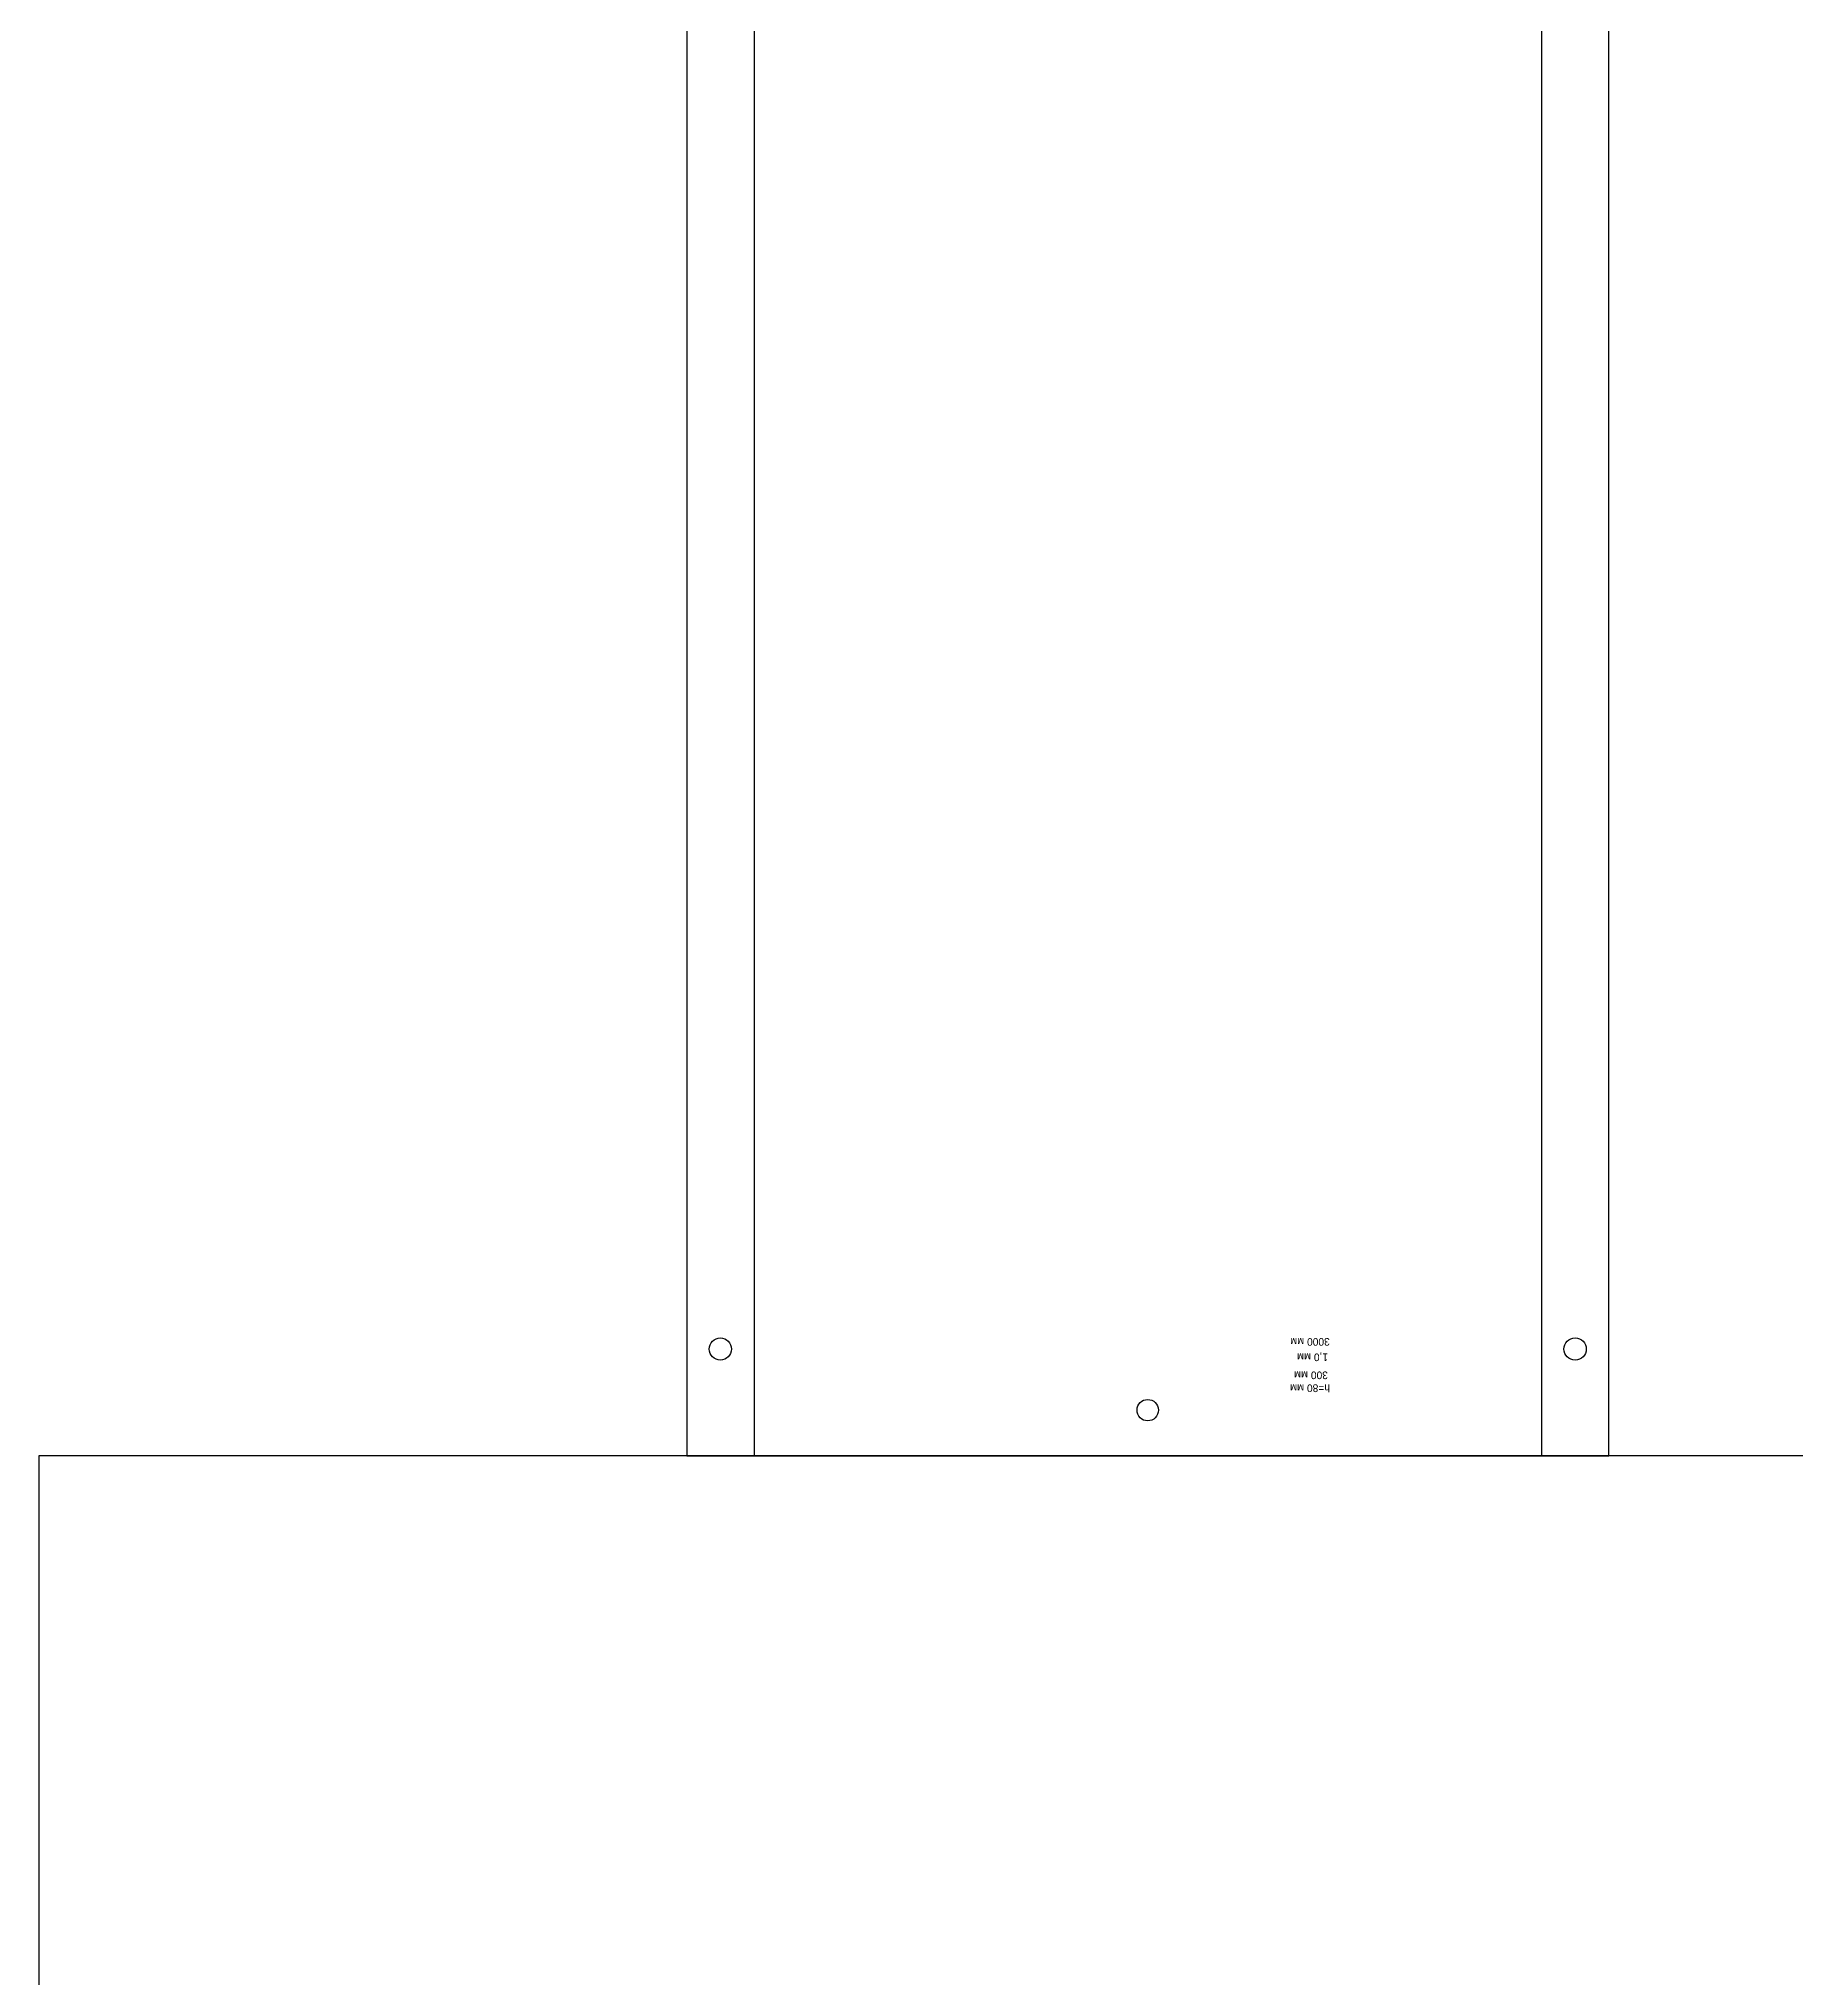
# Model space of a CAD drawing. Header units: millimetres. Extents: x -42533 to 645315, y 3457 to 82611.
# Drawn here: x 20665 to 21240, y 53555 to 54190 of the extents above; entities that cross this region are included whole.
import ezdxf
from ezdxf.enums import TextEntityAlignment as Align

# ---------------------------------------------------------------- set-up
doc = ezdxf.new("R2018")
doc.units = ezdxf.units.MM
doc.layers.add('ЭОМ_Кабель Быт. розеток', color=5, linetype='Continuous', lineweight=30)
doc.layers.add('ЭОМ_Лотки рабочие', color=5, linetype='Continuous')
doc.styles.get("Standard").update_dxf_attribs({"font": 'arial.ttf'})

# ---------------------------------------------------------------- blocks, each defined once
blk = doc.blocks.new('*U472')
at = {"color": 0, "linetype": 'Continuous', "lineweight": 25}
for p, q in [((-128.8, -1716.26), (-128.8, 0)), ((128.8, -1716.26), (128.8, 0))]:
    blk.add_line(p, q, dxfattribs=at)
blk.add_lwpolyline([(150.8, -1716.26), (150.8, 0), (-150.8, 0), (-150.8, -1716.26)], close=True, dxfattribs=at)
at = {"color": 0, "linetype": 'ByBlock', "lineweight": -2}
blk.add_circle((0, -15), 3.5, dxfattribs=at)
at = {"color": 0, "linetype": 'Continuous', "lineweight": 25}
for centre, radius in [((0, -15), 3.5), ((-139.8, -35), 3.65), ((139.8, -35), 3.65)]:
    blk.add_circle(centre, radius, dxfattribs=at)
at = {"color": 0, "flags": 9}
for tag, p in [('АРТИКУЛ', (-59.7, -11.85)), ('НАИМЕНОВАНИЕ', (-59.12, -7.02)), ('ПРИМЕЧАНИЕ', (-58.82, -17.26))]:
    blk.add_attdef(tag, text='', height=2.5, dxfattribs=at).set_placement(p, align=Align.TOP_LEFT)
at = {"color": 0, "lineweight": 30, "flags": 104}
for tag, p in [('ВЫСОТА', (-59.61, -20.92)), ('ШИРИНА', (-58.94, -25.15)), ('ТОЛЩИНА', (-58.99, -31.04)), ('ДЛИНА', (-59.54, -36.09))]:
    blk.add_attdef(tag, text='', height=2.5, dxfattribs=at).set_placement(p, align=Align.TOP_LEFT)

msp = doc.modelspace()

# ---------------------------------------------------------------- linework, layer by layer
at = {"layer": 'ЭОМ_Кабель Быт. розеток'}
msp.add_lwpolyline([(20665.5, 53226.06), (21265.5, 53226.06), (21265.5, 53726.06), (20665.5, 53726.06)], close=True, dxfattribs=at)

# ---------------------------------------------------------------- block references
at = {"layer": 'ЭОМ_Лотки рабочие'}
ref = msp.add_blockref('*U472', (21028.26, 53726.06), dxfattribs=dict(at, rotation=180))
lines = msp.add_mtext('3000 мм', dxfattribs={"layer": '0', "color": 0, "insert": (21087.8, 53762.15), "char_height": 2.5, "attachment_point": 1, "rotation": 180})
ref.add_attrib('ДЛИНА', '', (21087.8, 53762.15)).embed_mtext(lines)
lines = msp.add_mtext('1,0 мм', dxfattribs={"layer": '0', "color": 0, "insert": (21087.25, 53757.1), "char_height": 2.5, "attachment_point": 1, "rotation": 180})
ref.add_attrib('ТОЛЩИНА', '', (21087.25, 53757.1)).embed_mtext(lines)
lines = msp.add_mtext('h=80 мм', dxfattribs={"layer": '0', "color": 0, "insert": (21087.87, 53746.98), "char_height": 2.5, "attachment_point": 1, "rotation": 180})
ref.add_attrib('ВЫСОТА', '', (21087.87, 53746.98)).embed_mtext(lines)
lines = msp.add_mtext('300 мм', dxfattribs={"layer": '0', "color": 0, "insert": (21087.2, 53751.21), "char_height": 2.5, "attachment_point": 1, "rotation": 180})
ref.add_attrib('ШИРИНА', '', (21087.2, 53751.21)).embed_mtext(lines)

doc.saveas('drawing.dxf')
